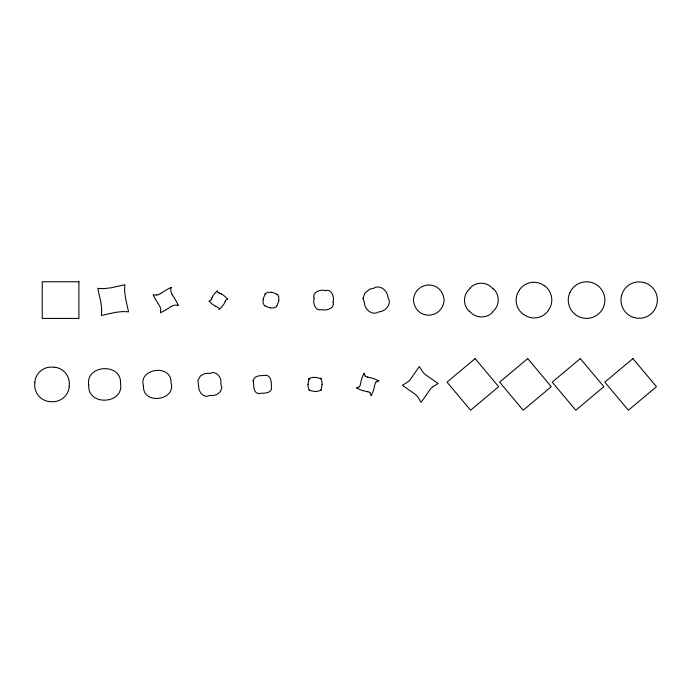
<?xml version="1.0" encoding="UTF-8"?>
<svg xmlns="http://www.w3.org/2000/svg" width="692" height="692" viewBox="0 0 692 692"><rect width="100%" height="100%" fill="white"/><g stroke="black" fill="none" stroke-linecap="round" stroke-linejoin="round"><path stroke-width="1.04" d="M307.888 384.544L309.151 378.325M322.195 384.285L320.967 390.409A7.543 7.543 0 0 1 321.079 390.063L320.915 389.916A3.823 3.823 0 0 1 320.69 390.089A8.624 8.624 0 0 1 315.189 391.378M265.097 294.031L265.097 293.866A0.943 0.943 0 0 1 265.235 293.624M263.142 299.627L263.168 303.286L264.456 305.803A0.943 0.943 0 0 0 264.742 305.968L264.906 305.968M278.798 300.562L278.772 296.903L277.483 294.385M314.185 298.122C312.36 302.465 315.448 311.677 321.434 309.644M332.956 302.067C334.781 297.525 331.641 288.564 325.707 290.545M361.466 379.597L360.324 384.562A4.87 4.87 0 0 1 359.39 386.828M308.917 379.008L309.004 378.766A7.543 7.543 0 0 0 309.125 378.394M211.302 299.178L212.219 297.214M225.376 301.167C225.229 298.416 229.632 300.25 226.734 298.191A21.4 21.4 0 0 0 221.267 293.91M211.268 299.264C211.129 301.946 207.271 299.748 210.005 301.997A21.4 21.4 0 0 0 215.471 306.279M215.489 306.245L218.888 307.914L218.923 309.618L220.272 308.459A21.4 21.4 0 0 0 224.554 302.992L225.341 301.236M225.289 301.366L225.549 300.752M413.781 374.484L419.335 366.552L422.466 371.552A19.246 19.246 0 0 0 425.874 374.986L438.105 383.506L433.106 386.638M426.35 394.881L429.671 390.046A19.246 19.246 0 0 1 433.097 386.62M413.314 375.194L410.814 378.784A19.246 19.246 0 0 1 407.389 382.2L402.381 385.323L414.612 393.834A19.246 19.246 0 0 1 418.029 397.26L421.151 402.268L426.116 395.236M265.261 293.581L267.778 292.292L271.437 292.266M276.644 306.651L274.041 307.923L270.503 307.923M308.961 379.078L309.168 378.913A3.823 3.823 0 0 1 309.393 378.732M359.243 386.742L357.868 387.442A15.414 15.414 0 0 1 356.726 387.779L356.389 387.866A34.012 34.012 0 0 0 362.772 390.591M376.041 382.079L377.417 381.378A15.414 15.414 0 0 1 378.559 381.05L378.896 380.955A34.012 34.012 0 0 0 372.512 378.239L368.672 377.339M162.239 292.5L164.999 290.735A53.05 53.05 0 0 1 171.106 287.5M161.989 292.664L160.276 293.719M171.261 306.461L166.547 309.454A53.05 53.05 0 0 1 160.432 312.689M277.034 294.221L277.198 294.221A0.943 0.943 0 0 1 277.44 294.36M314.912 377.252L321.131 378.524M315.171 391.568L309.047 390.34A7.543 7.543 0 0 1 309.393 390.452L309.583 390.349A3.823 3.823 0 0 1 309.367 390.063M366.362 391.438L367.789 391.733M368.542 377.313L367.495 377.097M366.232 391.413L362.824 390.582M325.543 290.709C321.192 288.884 311.988 291.972 314.021 297.958M321.598 309.48C326.14 311.305 335.11 308.165 333.12 302.231M320.448 378.29L320.69 378.377A7.543 7.543 0 0 0 321.053 378.498M219.286 293.019L221.25 293.944M219.2 292.984C216.561 293.036 218.715 288.979 216.466 291.73A21.4 21.4 0 0 0 212.185 297.197M320.379 378.334L320.543 378.533A3.823 3.823 0 0 1 320.725 378.766M365.315 376.015L364.606 374.64A15.414 15.414 0 0 1 364.277 373.498L364.191 373.161A34.012 34.012 0 0 0 361.466 379.545M369.969 392.814L370.678 394.18A15.414 15.414 0 0 1 371.007 395.331L371.094 395.668A34.012 34.012 0 0 0 373.818 389.285L374.96 384.259A4.87 4.87 0 0 1 375.894 382.001M172.144 294.602L175.128 299.316A53.05 53.05 0 0 1 178.363 305.432A15.985 15.985 0 0 0 174.661 305.163A9.619 9.619 0 0 0 171.279 306.495M276.843 306.158L276.852 306.288A0.943 0.943 0 0 1 276.705 306.565M367.781 391.793A4.87 4.87 0 0 1 370.056 392.667M367.504 377.028A4.87 4.87 0 0 1 365.229 376.163M320.777 378.732A8.624 8.624 0 0 1 322.014 384.259M309.307 390.098A8.624 8.624 0 0 1 308.07 384.562M309.359 378.68A8.624 8.624 0 0 1 314.895 377.443M54.279 367.175A16.539 16.539 0 0 1 69.096 386.62M34.799 382.174A16.539 16.539 0 0 1 54.253 367.357M69.278 386.646A16.539 16.539 0 0 1 49.833 401.472M49.807 401.654A16.539 16.539 0 0 1 34.981 382.209M160.397 312.68A15.985 15.985 0 0 0 160.691 308.987A9.619 9.619 0 0 0 159.368 305.605L156.409 300.864A53.05 53.05 0 0 1 153.174 294.757A15.985 15.985 0 0 0 156.876 295.017M160.259 293.693A9.619 9.619 0 0 1 156.894 295.017M171.149 287.509A15.985 15.985 0 0 0 170.846 291.202A9.619 9.619 0 0 0 172.17 294.584M278.807 300.752A15.665 15.665 0 0 1 276.48 306.123M270.312 307.931A15.665 15.665 0 0 1 264.941 305.605M263.133 299.437A15.665 15.665 0 0 1 265.46 294.065M271.627 292.258A15.665 15.665 0 0 1 276.999 294.584M493.621 288.884A15.406 15.406 0 0 1 492.306 312.023M470.162 287.837A15.406 15.406 0 0 1 493.301 289.161M492.583 312.343A15.406 15.406 0 0 1 469.444 311.028M469.115 311.305A15.406 15.406 0 0 1 470.439 288.166M544.336 285.649A17.395 17.395 0 0 1 548.323 310.388M519.528 289.723A17.395 17.395 0 0 1 544.267 285.744M548.419 310.457A17.395 17.395 0 0 1 523.671 314.445M523.602 314.54A17.395 17.395 0 0 1 519.623 289.792M569.992 292.361A18.303 18.303 0 0 1 594.316 283.495A18.303 18.303 0 0 1 603.173 307.828A18.303 18.303 0 0 1 578.841 316.677A18.303 18.303 0 0 1 569.966 292.353M644.027 282.578A18.001 18.001 0 0 1 656.673 304.947A18.001 18.001 0 0 1 634.322 317.593M621.658 295.233A18.001 18.001 0 0 1 644.027 282.587M634.313 317.611A18.001 18.001 0 0 1 621.667 295.242M143.495 386.205C142.682 405.33 176.676 400.53 170.985 382.624C171.806 363.49 137.812 368.291 143.495 386.205M198.569 386.058L199.097 389.847L200.801 393.142L203.439 395.461L206.475 396.421L209.59 395.513L214.157 395.443L217.262 394.31L220.48 391.456L221.855 387.779L220.947 384.666L220.869 380.098L219.745 376.993L216.881 373.775L213.205 372.4L210.1 373.308L204.78 373.559L200.481 375.912L197.912 380.384L198.569 386.058M253.134 380.782C254.388 384.527 252.346 391.854 258.237 393.644C262.242 392.589 268.946 394.587 271.489 389.198C271.022 385.012 272.596 377.633 266.818 375.22C262.899 376.067 254.544 374.208 253.134 380.782M363.032 298.399L364.355 302.577A13.165 13.165 0 0 0 365.445 306.807C367.391 311.651 374 315.301 378.654 311.902A13.165 13.165 0 0 0 382.884 310.812C387.728 308.866 391.378 302.274 387.978 297.612A13.165 13.165 0 0 0 386.889 293.382C384.942 288.538 378.351 284.888 373.689 288.279A13.165 13.165 0 0 0 369.459 289.368L364.805 293.183L363.032 298.399M413.409 299.48C414.551 320.059 441.574 320.31 444.134 300.7C442.984 280.13 415.961 279.879 413.409 299.48M88.74 385.28C87.365 406.351 124.205 404.413 120.538 383.541C121.922 362.478 85.081 364.416 88.74 385.28M101.629 311.824L101.43 315.448L115.694 312.326L121.879 311.625A47.324 47.324 0 0 1 124.897 311.634L128.53 311.832L125.399 297.569L124.707 291.384A47.324 47.324 0 0 1 124.707 288.365L124.915 284.732L110.651 287.863L104.457 288.555A47.324 47.324 0 0 1 101.439 288.555L97.814 288.348L100.937 302.612L101.638 308.796A47.324 47.324 0 0 1 101.629 311.824M475.101 358.586L447.015 382.157L470.586 410.235L498.664 386.672L475.101 358.586M527.702 358.586L499.615 382.157L523.187 410.235L551.264 386.672L527.702 358.586M580.303 358.586L552.216 382.157L575.787 410.235L603.865 386.672L580.303 358.586M632.903 358.586L604.817 382.157L628.388 410.235L656.466 386.672L632.903 358.586M78.897 281.765L42.238 281.765L42.238 318.424L78.897 318.424L78.897 281.765"/></g></svg>
